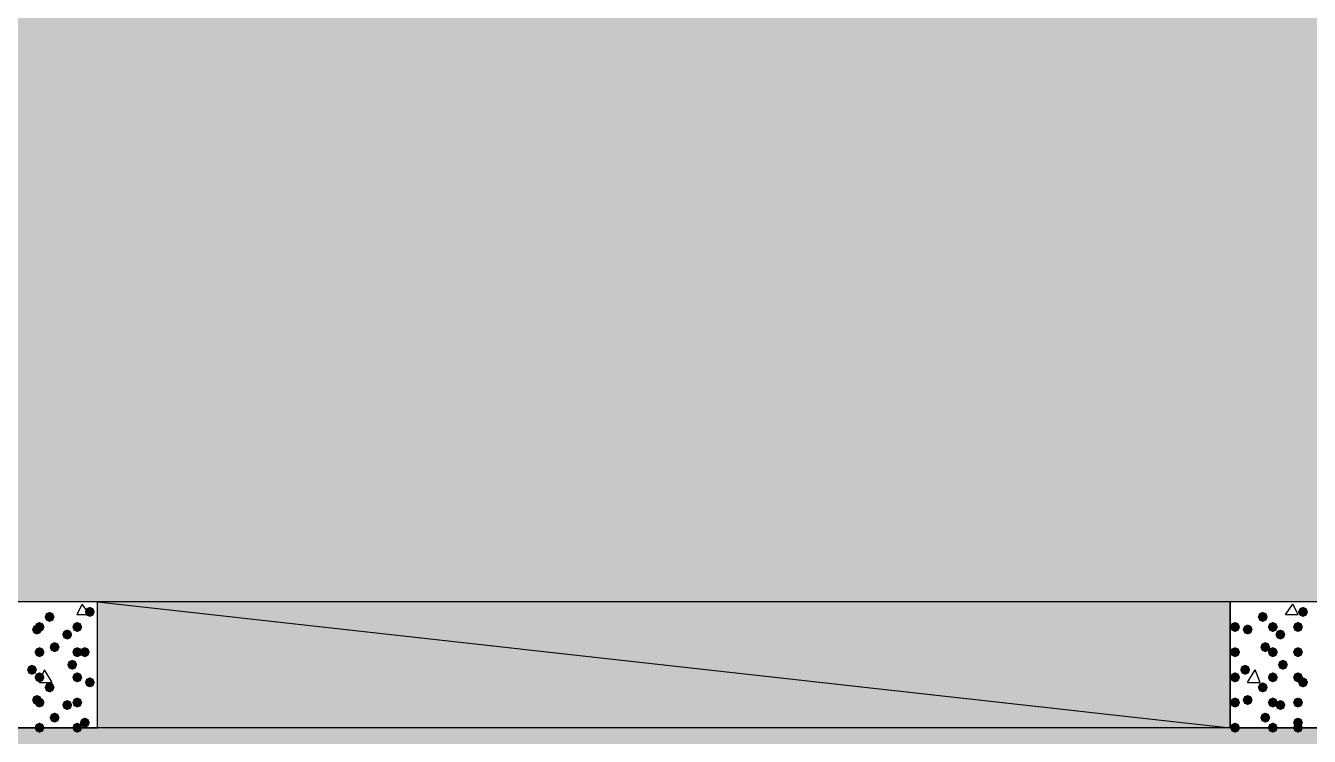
# Model space of a CAD drawing. Header units: millimetres. Extents: x 0 to 420, y 0 to 297.
# Drawn here: x 96.08 to 117.67, y 105.6 to 117.55 of the extents above; entities that cross this region are included whole.
import ezdxf

# ---------------------------------------------------------------- set-up
doc = ezdxf.new("R2010")
doc.units = ezdxf.units.MM
doc.layers.get('0').update_dxf_attribs({"linetype": 'CONTINUOUS'})

msp = doc.modelspace()

# ---------------------------------------------------------------- hatches: boundary and pattern name
at = {"true_color": 0x000008}
h = msp.add_hatch(color=0, dxfattribs=at)
h.paths.add_polyline_path([(201.125667, 126.915333), (39.708667, 126.915333), (201.125667, 107.865333)], flags=0)
h.paths.add_polyline_path([(39.708667, 126.915333), (201.125667, 107.865333), (39.708667, 107.865333)], flags=0)
at = {"true_color": 0x000007}
for points in [[(97.239667, 107.696), (97.214796, 107.636204), (97.155, 107.611333), (97.095204, 107.636204), (97.070333, 107.696), (97.095204, 107.755796), (97.155, 107.780667), (97.214796, 107.755796)], [(117.644333, 107.696), (117.619462, 107.636204), (117.559667, 107.611333), (117.499871, 107.636204), (117.475, 107.696), (117.499871, 107.755796), (117.559667, 107.780667), (117.619462, 107.755796)], [(96.393, 107.442), (96.368129, 107.382204), (96.308333, 107.357333), (96.248537, 107.382204), (96.223667, 107.442), (96.248537, 107.501796), (96.308333, 107.526667), (96.368129, 107.501796)], [(96.562333, 107.611333), (96.537463, 107.551537), (96.477667, 107.526667), (96.417871, 107.551537), (96.393, 107.611333), (96.417871, 107.671129), (96.477667, 107.696), (96.537462, 107.671129)], [(97.028, 107.442), (97.003129, 107.382204), (96.943333, 107.357333), (96.883537, 107.382204), (96.858667, 107.442), (96.883537, 107.501796), (96.943333, 107.526667), (97.003129, 107.501796)], [(116.501333, 107.442), (116.476463, 107.382204), (116.416667, 107.357333), (116.356871, 107.382204), (116.332, 107.442), (116.356871, 107.501796), (116.416667, 107.526667), (116.476462, 107.501796)], [(116.967, 107.611333), (116.942129, 107.551537), (116.882333, 107.526667), (116.822538, 107.551537), (116.797667, 107.611333), (116.822537, 107.671129), (116.882333, 107.696), (116.942129, 107.671129)], [(117.136333, 107.442), (117.111463, 107.382204), (117.051667, 107.357333), (116.991871, 107.382204), (116.967, 107.442), (116.991871, 107.501796), (117.051667, 107.526667), (117.111462, 107.501796)], [(117.559667, 107.442), (117.534796, 107.382204), (117.475, 107.357333), (117.415204, 107.382204), (117.390333, 107.442), (117.415204, 107.501796), (117.475, 107.526667), (117.534796, 107.501796)], [(96.350667, 107.399667), (96.325796, 107.339871), (96.266, 107.315), (96.206204, 107.339871), (96.181333, 107.399667), (96.206204, 107.459462), (96.266, 107.484333), (96.325796, 107.459463)], [(96.858667, 107.315), (96.833796, 107.255204), (96.774, 107.230333), (96.714204, 107.255204), (96.689333, 107.315), (96.714204, 107.374796), (96.774, 107.399667), (96.833796, 107.374796)], [(116.713, 107.399667), (116.688129, 107.339871), (116.628333, 107.315), (116.568537, 107.339871), (116.543667, 107.399667), (116.568537, 107.459462), (116.628333, 107.484333), (116.688129, 107.459463)], [(117.263333, 107.315), (117.238463, 107.255204), (117.178667, 107.230333), (117.118871, 107.255204), (117.094, 107.315), (117.118871, 107.374796), (117.178667, 107.399667), (117.238462, 107.374796)], [(96.393, 107.018667), (96.368129, 106.958871), (96.308333, 106.934), (96.248537, 106.958871), (96.223667, 107.018667), (96.248537, 107.078462), (96.308333, 107.103333), (96.368129, 107.078463)], [(96.647, 107.103333), (96.622129, 107.043538), (96.562333, 107.018667), (96.502538, 107.043538), (96.477667, 107.103333), (96.502537, 107.163129), (96.562333, 107.188), (96.622129, 107.163129)], [(97.028, 107.018667), (97.003129, 106.958871), (96.943333, 106.934), (96.883537, 106.958871), (96.858667, 107.018667), (96.883537, 107.078462), (96.943333, 107.103333), (97.003129, 107.078463)], [(97.155, 107.018667), (97.130129, 106.958871), (97.070333, 106.934), (97.010538, 106.958871), (96.985667, 107.018667), (97.010537, 107.078462), (97.070333, 107.103333), (97.130129, 107.078463)], [(116.501333, 107.018667), (116.476463, 106.958871), (116.416667, 106.934), (116.356871, 106.958871), (116.332, 107.018667), (116.356871, 107.078462), (116.416667, 107.103333), (116.476462, 107.078463)], [(117.009333, 107.103333), (116.984462, 107.043538), (116.924667, 107.018667), (116.864871, 107.043538), (116.84, 107.103333), (116.864871, 107.163129), (116.924667, 107.188), (116.984462, 107.163129)], [(117.136333, 107.018667), (117.111463, 106.958871), (117.051667, 106.934), (116.991871, 106.958871), (116.967, 107.018667), (116.991871, 107.078462), (117.051667, 107.103333), (117.111462, 107.078463)], [(117.559667, 107.018667), (117.534796, 106.958871), (117.475, 106.934), (117.415204, 106.958871), (117.390333, 107.018667), (117.415204, 107.078462), (117.475, 107.103333), (117.534796, 107.078463)], [(117.559667, 107.018667), (117.534796, 106.958871), (117.475, 106.934), (117.415204, 106.958871), (117.390333, 107.018667), (117.415204, 107.078462), (117.475, 107.103333), (117.534796, 107.078463)], [(96.943333, 106.807), (96.918463, 106.747204), (96.858667, 106.722333), (96.798871, 106.747204), (96.774, 106.807), (96.798871, 106.866796), (96.858667, 106.891667), (96.918462, 106.866796)], [(117.305667, 106.807), (117.280796, 106.747204), (117.221, 106.722333), (117.161204, 106.747204), (117.136333, 106.807), (117.161204, 106.866796), (117.221, 106.891667), (117.280796, 106.866796)], [(96.266, 106.722333), (96.241129, 106.662537), (96.181333, 106.637667), (96.121537, 106.662537), (96.096667, 106.722333), (96.121537, 106.782129), (96.181333, 106.807), (96.241129, 106.782129)], [(96.393, 106.595333), (96.368129, 106.535538), (96.308333, 106.510667), (96.248537, 106.535538), (96.223667, 106.595333), (96.248537, 106.655129), (96.308333, 106.68), (96.368129, 106.655129)], [(97.028, 106.595333), (97.003129, 106.535538), (96.943333, 106.510667), (96.883537, 106.535538), (96.858667, 106.595333), (96.883537, 106.655129), (96.943333, 106.68), (97.003129, 106.655129)], [(116.501333, 106.595333), (116.476463, 106.535538), (116.416667, 106.510667), (116.356871, 106.535538), (116.332, 106.595333), (116.356871, 106.655129), (116.416667, 106.68), (116.476462, 106.655129)], [(116.670667, 106.722333), (116.645796, 106.662537), (116.586, 106.637667), (116.526204, 106.662537), (116.501333, 106.722333), (116.526204, 106.782129), (116.586, 106.807), (116.645796, 106.782129)], [(117.136333, 106.595333), (117.111463, 106.535538), (117.051667, 106.510667), (116.991871, 106.535538), (116.967, 106.595333), (116.991871, 106.655129), (117.051667, 106.68), (117.111462, 106.655129)], [(117.559667, 106.595333), (117.534796, 106.535538), (117.475, 106.510667), (117.415204, 106.535538), (117.390333, 106.595333), (117.415204, 106.655129), (117.475, 106.68), (117.534796, 106.655129)], [(96.562333, 106.426), (96.537463, 106.366204), (96.477667, 106.341333), (96.417871, 106.366204), (96.393, 106.426), (96.417871, 106.485796), (96.477667, 106.510667), (96.537462, 106.485796)], [(97.239667, 106.510667), (97.214796, 106.450871), (97.155, 106.426), (97.095204, 106.450871), (97.070333, 106.510667), (97.095204, 106.570462), (97.155, 106.595333), (97.214796, 106.570463)], [(116.967, 106.426), (116.942129, 106.366204), (116.882333, 106.341333), (116.822538, 106.366204), (116.797667, 106.426), (116.822537, 106.485796), (116.882333, 106.510667), (116.942129, 106.485796)], [(117.644333, 106.510667), (117.619462, 106.450871), (117.559667, 106.426), (117.499871, 106.450871), (117.475, 106.510667), (117.499871, 106.570462), (117.559667, 106.595333), (117.619462, 106.570463)], [(96.350667, 106.214333), (96.325796, 106.154537), (96.266, 106.129667), (96.206204, 106.154537), (96.181333, 106.214333), (96.206204, 106.274129), (96.266, 106.299), (96.325796, 106.274129)], [(96.393, 106.172), (96.368129, 106.112204), (96.308333, 106.087333), (96.248537, 106.112204), (96.223667, 106.172), (96.248537, 106.231796), (96.308333, 106.256667), (96.368129, 106.231796)], [(97.028, 106.172), (97.003129, 106.112204), (96.943333, 106.087333), (96.883537, 106.112204), (96.858667, 106.172), (96.883537, 106.231796), (96.943333, 106.256667), (97.003129, 106.231796)], [(116.501333, 106.172), (116.476463, 106.112204), (116.416667, 106.087333), (116.356871, 106.112204), (116.332, 106.172), (116.356871, 106.231796), (116.416667, 106.256667), (116.476462, 106.231796)], [(116.713, 106.214333), (116.688129, 106.154537), (116.628333, 106.129667), (116.568537, 106.154537), (116.543667, 106.214333), (116.568537, 106.274129), (116.628333, 106.299), (116.688129, 106.274129)], [(117.136333, 106.172), (117.111463, 106.112204), (117.051667, 106.087333), (116.991871, 106.112204), (116.967, 106.172), (116.991871, 106.231796), (117.051667, 106.256667), (117.111462, 106.231796)], [(117.559667, 106.172), (117.534796, 106.112204), (117.475, 106.087333), (117.415204, 106.112204), (117.390333, 106.172), (117.415204, 106.231796), (117.475, 106.256667), (117.534796, 106.231796)], [(96.858667, 106.129667), (96.833796, 106.069871), (96.774, 106.045), (96.714204, 106.069871), (96.689333, 106.129667), (96.714204, 106.189462), (96.774, 106.214333), (96.833796, 106.189463)], [(117.263333, 106.129667), (117.238463, 106.069871), (117.178667, 106.045), (117.118871, 106.069871), (117.094, 106.129667), (117.118871, 106.189462), (117.178667, 106.214333), (117.238462, 106.189463)], [(96.393, 105.748667), (96.368129, 105.688871), (96.308333, 105.664), (96.248537, 105.688871), (96.223667, 105.748667), (96.248537, 105.808462), (96.308333, 105.833333), (96.368129, 105.808463)], [(96.647, 105.918), (96.622129, 105.858204), (96.562333, 105.833333), (96.502538, 105.858204), (96.477667, 105.918), (96.502537, 105.977796), (96.562333, 106.002667), (96.622129, 105.977796)], [(97.028, 105.748667), (97.003129, 105.688871), (96.943333, 105.664), (96.883537, 105.688871), (96.858667, 105.748667), (96.883537, 105.808462), (96.943333, 105.833333), (97.003129, 105.808463)], [(97.155, 105.833333), (97.130129, 105.773538), (97.070333, 105.748667), (97.010538, 105.773538), (96.985667, 105.833333), (97.010537, 105.893129), (97.070333, 105.918), (97.130129, 105.893129)], [(116.501333, 105.748667), (116.476463, 105.688871), (116.416667, 105.664), (116.356871, 105.688871), (116.332, 105.748667), (116.356871, 105.808462), (116.416667, 105.833333), (116.476462, 105.808463)], [(117.009333, 105.918), (116.984462, 105.858204), (116.924667, 105.833333), (116.864871, 105.858204), (116.84, 105.918), (116.864871, 105.977796), (116.924667, 106.002667), (116.984462, 105.977796)], [(117.136333, 105.748667), (117.111463, 105.688871), (117.051667, 105.664), (116.991871, 105.688871), (116.967, 105.748667), (116.991871, 105.808462), (117.051667, 105.833333), (117.111462, 105.808463)], [(117.559667, 105.833333), (117.534796, 105.773538), (117.475, 105.748667), (117.415204, 105.773538), (117.390333, 105.833333), (117.415204, 105.893129), (117.475, 105.918), (117.534796, 105.893129)], [(117.559667, 105.748667), (117.534796, 105.688871), (117.475, 105.664), (117.415204, 105.688871), (117.390333, 105.748667), (117.415204, 105.808462), (117.475, 105.833333), (117.534796, 105.808463)]]:
    msp.add_hatch(color=0, dxfattribs=at).paths.add_polyline_path(points, flags=0)
at = {"true_color": 0x000008}
h = msp.add_hatch(color=0, dxfattribs=at)
h.paths.add_polyline_path([(116.332, 107.865333), (97.282, 107.865333), (116.332, 105.748667)], flags=0)
h.paths.add_polyline_path([(97.282, 107.865333), (116.332, 105.748667), (97.282, 105.748667)], flags=0)
h = msp.add_hatch(color=0, dxfattribs=at)
h.paths.add_polyline_path([(385.826, 105.748667), (39.708667, 105.748667), (385.826, 86.656333)], flags=0)
h.paths.add_polyline_path([(39.708667, 105.748667), (385.826, 86.656333), (39.708667, 86.656333)], flags=0)

# ---------------------------------------------------------------- linework, layer by layer
at = {"color": 0, "true_color": 0x000008}
for points in [[(39.708667, 126.915333), (201.125667, 107.865333), (39.708667, 107.865333)], [(116.332, 107.865333), (97.282, 107.865333), (116.332, 105.748667)], [(97.282, 107.865333), (116.332, 105.748667), (97.282, 105.748667)], [(385.826, 105.748667), (39.708667, 105.748667), (385.826, 86.656333)]]:
    msp.add_lwpolyline(points, close=True, dxfattribs=at)
at = {"color": 0, "true_color": 0x000007}
for points in [[(95.165333, 107.865333), (95.165333, 105.748667), (97.282, 105.748667), (97.282, 107.865333)], [(116.332, 107.865333), (116.332, 105.748667), (118.448667, 105.748667), (118.448667, 107.865333)]]:
    msp.add_lwpolyline(points, close=True, dxfattribs=at)
for points in [[(96.943333, 107.653667), (97.028, 107.823)], [(97.155, 107.653667), (97.028, 107.823)], [(117.263333, 107.653667), (117.390333, 107.823)], [(117.475, 107.653667), (117.390333, 107.823)], [(96.943333, 107.653667), (97.155, 107.653667)], [(117.263333, 107.653667), (117.475, 107.653667)], [(96.308333, 106.510667), (96.393, 106.722333)], [(96.52, 106.510667), (96.393, 106.722333)], [(116.628333, 106.510667), (116.755333, 106.722333)], [(116.84, 106.510667), (116.755333, 106.722333)], [(96.308333, 106.510667), (96.52, 106.510667)], [(116.628333, 106.510667), (116.84, 106.510667)]]:
    msp.add_lwpolyline(points, dxfattribs=at)

doc.saveas('drawing.dxf')
